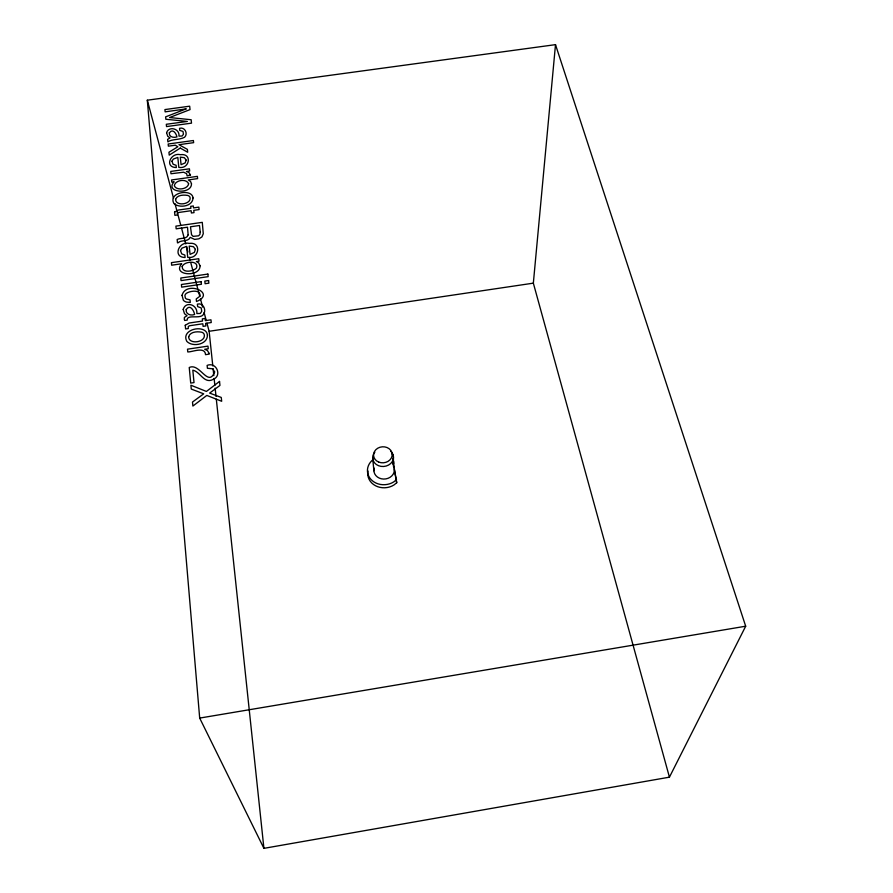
<?xml version="1.0" encoding="UTF-8"?>
<svg xmlns="http://www.w3.org/2000/svg" width="893" height="893" viewBox="0 0 893 893"><rect width="100%" height="100%" fill="white"/><g stroke="black" fill="none" stroke-linecap="round" stroke-linejoin="round"><path stroke-width="1.34" d="M669.437 777.167L533.344 283.159L555.502 44.65L147.312 100.195L199.686 718.084L263.915 848.35L669.437 777.167L745.688 626.216L555.502 44.65M392.652 458.846L396.726 482.722L393.98 484.966A16.677 14.455 -4.9 0 1 375.406 485.68A16.677 14.455 -4.9 0 1 368.028 471.024M396.525 479.641L393.768 481.896A16.744 14.5 -4.9 0 1 370.852 479.295A16.744 14.5 -4.9 0 1 373.497 459.259M199.686 718.084L745.688 626.216M206.964 323.221L209.129 331.281L533.344 283.159M391.647 453.421L393.199 455.14L393.467 459.169A5.057 0.647 -81.3 0 0 393.288 460.487C391.279 466.347 395.51 465.097 393.288 460.141A4.599 0.804 68.4 0 1 392.942 459.303M147.312 100.195L173.543 198.279M174.983 203.649L180.732 225.148M181.458 227.827L185.766 243.956M186.481 246.635L187.921 252.016M189.361 257.385L190.075 260.075M190.801 262.765L199.775 296.353M200.501 299.032L202.655 307.103M204.095 312.472L206.25 320.531M393.355 464.572L393.835 467.162M394.315 469.751L396.726 482.722M209.129 331.281L212.802 365.94M213.092 368.709L213.829 375.64M214.119 378.409L214.856 385.341M215.146 388.12L216.028 396.436M216.318 399.204L263.915 848.35M372.682 458.187L373.899 470.812M390.621 451.121A10.448 8.986 -4.8 0 1 390.688 463.523A10.448 8.986 -4.8 0 1 376.321 464.505A10.448 8.986 -4.8 0 1 374.848 452.182M394.282 468.524A10.269 8.897 -4.9 0 1 383.666 479.061A10.269 8.897 -4.9 0 1 374.223 468.133M393.333 465.99A10.269 8.897 -4.9 0 1 394.07 467.653M200.211 232.124L199.909 234.435L198.547 235.819L193.1 236.366L191.548 234.747L190.477 226.777L199.496 225.494L200.211 232.124M207.433 335.132C207.533 344.709 192.575 347.366 186.838 341.394C181.58 331.604 196.594 326.191 203.816 329.997A8.506 6.742 -13.1 0 1 207.064 333.491L207.433 335.132M183.188 309.402L184.494 313.7L187.061 315.709L184.393 317.406L184.338 319.538L184.706 320.453L187.217 320.085C186.548 314.146 199.519 319.125 203.057 314.939C206.942 310.809 203.515 302.336 197.386 304.133L197.632 306.623L201.226 307.929L201.74 311.289L200.333 313.443L196.851 313.555C197.788 304.759 185.8 300.606 183.188 309.402M193.033 197.956C192.709 206.573 179.203 208.471 173.834 203.448C169.179 194.473 183.344 190.399 189.707 193.513A7.914 5.86 -10.9 0 1 192.709 196.538L193.033 197.956M209.196 353.472L209.185 354.119L205.546 354.666C205.077 346.16 192.185 352.143 187.776 351.954L187.508 349.174L207.98 346.127L208.259 348.761L204.72 349.286L207.399 350.502L209.196 353.472M166.578 132.733L167.739 136.283L170.061 137.946L167.616 139.353L167.884 141.887C171.668 138.951 179.27 140.123 184.617 137.243C188.334 133.649 184.728 126.639 179.538 128.313L179.75 130.367L183.009 131.438L183.445 134.229L182.15 136.015L178.98 136.116C179.906 128.536 168.788 125.69 166.578 132.733M180.498 250.498L181.681 253.869L184.851 255.03L185.097 257.508C172.193 257.351 178.98 240.742 189.271 243.409C201.974 241.601 199.318 259.428 187.709 257.351L186.626 246.379L181.971 248.131L180.498 250.498M191.482 183.679C191.85 195.12 164.033 192.598 174.168 181.792L171.769 182.127L171.556 179.973L197.375 176.356L197.621 178.611L188.278 179.928L190.533 181.469L191.482 183.679M188.702 336.639C188.345 345.1 206.529 342.443 204.173 334.35A4.711 3.739 -13 0 0 201.673 332.207C197.342 331.314 190.298 331.616 188.702 336.639M171.969 161.175L173.075 164.234L176.1 165.283L176.323 167.538C163.977 167.471 170.764 152.111 180.364 154.701C192.464 152.893 189.762 169.458 178.812 167.382L177.83 157.414L173.387 159.021L171.969 161.175M200.065 265.79C200.244 277.69 171.612 275.613 181.692 263.748L171.657 265.21L171.434 262.654L198.748 258.713L199.005 261.18L196.404 261.549L198.648 262.922L200.065 265.79M182.038 295.337L183.355 300.238A6.932 5.391 -12.6 0 0 186.771 302.147L190.287 302.414L190.03 299.836L186.403 299.021L185.342 298.039L184.918 295.594A4.164 3.237 -12.6 0 1 186.626 293.183C190.365 290.828 200.858 289.209 199.987 296.186L196.226 298.932L196.493 301.499C216.787 293.339 186.224 280.022 182.038 295.337M190.477 174.928L187.139 175.932L186.615 173.666L183.634 172.215L170.976 173.744L170.753 171.434L189.428 168.822L189.662 171.009L186.436 171.467L188.869 172.472L190.477 174.928M195.411 249.381L194.373 252.418L190.053 254.371L189.227 246.077L193.48 246.714L195.411 249.381M175.597 199.318C175.474 206.696 191.85 204.441 190.008 197.297A4.387 3.248 -10.8 0 0 187.697 195.433C183.701 194.752 177.272 194.808 175.597 199.318M186.179 160.126L185.175 162.883L181.067 164.669L180.308 157.135L184.36 157.704L186.179 160.126M188.624 183.802C187.876 189.305 176.39 191.057 174.336 185.744C174.983 180.029 186.581 178.209 188.624 183.802M182.172 266.56C182.15 273.481 193.312 271.517 196.516 267.978C199.273 260.03 184.215 261.046 182.172 266.56M214.633 371.957C208.259 388.131 199.697 362.324 189.238 367.514L190.711 383.086L194.015 382.584L192.821 370.193C200.345 371.633 204.14 384.448 213.282 379.335C222.368 375.752 216.385 361.576 207.12 365.393L207.41 368.273L212.757 368.82L214.633 371.957M185.242 325.286L185.61 328.948L188.289 328.557L188.256 326.525L189.617 325.733L202.823 323.779L203.091 326.358L205.87 325.945L205.602 323.378L211.239 322.54L210.949 319.806L205.312 320.643L205.089 318.466L202.32 318.879L202.544 321.045L189.16 323.02L185.242 325.286M186.213 309.558C185.364 314.258 191.024 316.055 194.629 314.459C193.904 310.518 189.952 303.732 186.213 309.558M174.57 212.088L174.894 215.336L177.428 214.979L177.406 213.17L178.689 212.478L191.158 210.703L191.392 212.992L194.015 212.623L193.77 210.335L199.094 209.576L198.838 207.143L193.524 207.902L193.323 205.97L190.7 206.339L190.901 208.27L178.276 210.067L174.57 212.088M169.335 132.856C168.643 137.042 173.923 138.091 176.959 136.875C176.245 133.37 172.628 128.045 169.335 132.856M188.144 234.87C186.916 239.469 180.542 237.65 177.171 239.48L177.484 242.851L178.087 242.773C181.301 239.525 188.144 242.226 190.198 237.348L194.652 239.413L198.927 238.811L201.918 236.935L203.28 233.743L202.276 222.357L175.91 226.119L176.167 228.831L187.497 227.213L188.144 234.87M219.533 381.434L206.417 391.447L190.912 385.229L191.269 389.069L203.704 393.835L192.497 402.04L192.877 406.058L206.819 395.42L221.687 401.281L221.263 397.441L209.643 393.099L219.957 385.419L219.533 381.434M180.252 148.082L169.224 155.125L168.944 152.234L177.852 146.753L175.296 145.202L168.375 146.162L168.174 144.007L193.401 140.514L193.636 142.657L178.968 144.688L187.396 149.377L187.697 152.256L180.252 148.082M186.034 108.924L165.618 116.871L165.841 119.249L187.363 121.437L166.31 124.283L166.533 126.583L191.515 123.145L191.147 119.729L169.57 117.541L190.042 109.593L189.673 106.189L164.926 109.571L165.138 111.848L186.034 108.924M207.879 274.073L180.799 278.013L181.045 280.603L208.158 276.651L207.879 274.073M201.137 281.619L181.413 284.499L181.659 287.144L201.416 284.264L201.137 281.619M208.582 280.536L204.821 281.083L205.1 283.728L208.873 283.17L208.582 280.536M378.688 462.061A9.332 8.015 -4.8 0 0 392.183 454.146A9.332 8.015 -4.8 0 0 377.761 448.208A9.332 8.015 -4.8 0 0 378.688 462.061"/></g></svg>
